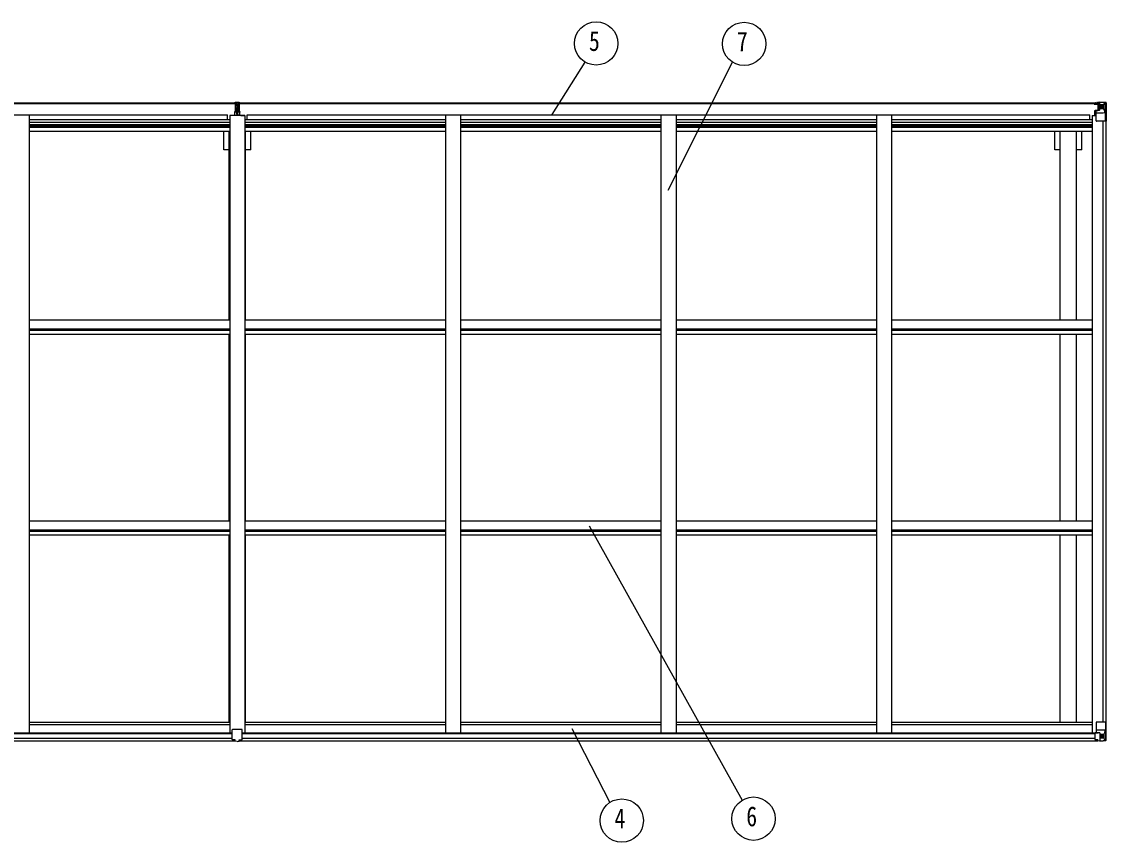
# Model space of a CAD drawing. Units: millimetres, scale not verified. Extents: x -10512 to 10512, y -7425 to 7425.
# Drawn here: x -2529 to 1073, y 43 to 2768 of the extents above; entities that cross this region are included whole.
import ezdxf
from ezdxf.enums import TextEntityAlignment as Align

# ---------------------------------------------------------------- set-up
doc = ezdxf.new("R2010")
doc.units = ezdxf.units.MM
doc.header["$LTSCALE"] = 30
for name, color, linetype in [('0-4_YKK_13', 4, 'Continuous'), ('0-5_YKK_A1', 4, 'Continuous'), ('0-6_YKK_D', 6, 'Continuous')]:
    doc.layers.add(name, color=color, linetype=linetype)
doc.styles.add('ＭＳ ゴシック', font='')
doc.styles.get('ＭＳ ゴシック').set_extended_font_data('MS Gothic')

msp = doc.modelspace()

# ---------------------------------------------------------------- linework, layer by layer
at = {"layer": '0-4_YKK_13'}
for p, q in [((-1819.42, 2500.71), (-1814.58, 2501.01)), ((-1819.42, 2497.71), (-1819.42, 2500.71)), ((-1814.42, 2498.01), (-1819.42, 2497.71)), ((-1819.42, 2496.21), (-1819.42, 2497.71)), ((-1819.42, 2496.21), (-1819.42, 2495.01)), ((-1819.42, 2495.01), (-1819.42, 2494.76)), ((-1819.42, 2495.01), (-1818.42, 2495)), ((-1819.42, 2494.76), (-1819.42, 2484.68)), ((-1819.42, 2494.76), (-1818.42, 2494.75)), ((-1818.42, 2495.21), (-1814.42, 2495.21)), ((-1818.42, 2493.38), (-1818.42, 2495.21)), ((-1818.42, 2493.38), (-1814.42, 2493.31)), ((-1818.42, 2489.78), (-1818.42, 2493.38)), ((-1818.42, 2489.78), (-1814.42, 2489.71)), ((-1818.42, 2469.67), (-1818.42, 2489.78)), ((-1814.58, 2501.01), (-1812.92, 2501.11)), ((-1812.92, 2498.1), (-1814.42, 2498.01)), ((-1814.42, 2495.21), (-1814.42, 2498.01)), ((-1814.42, 2495.21), (-1814.42, 2479.38)), ((-1812.92, 2501.11), (-1812.92, 2498.1)), ((-1806.42, 2497.7), (-1812.92, 2498.1)), ((-1811.42, 2495.21), (-1807.42, 2495.21)), ((-1811.42, 2495.21), (-1811.42, 2479.38)), ((-1811.42, 2493.31), (-1807.42, 2493.31)), ((-1807.42, 2493.31), (-1807.42, 2495.21)), ((-1807.42, 2494.96), (-1806.42, 2494.97)), ((-1807.42, 2494.72), (-1806.42, 2494.72)), ((-1807.42, 2469.67), (-1807.42, 2489.71)), ((-1806.42, 2496.21), (-1806.42, 2497.7)), ((-1806.42, 2496.21), (-1806.42, 2494.97)), ((1033.08, 2495.64), (1033.08, 2496.57)), ((1034.08, 2495.64), (1033.08, 2495.64)), ((1033.08, 2495.64), (1033.08, 2494.08)), ((1033.08, 2493.96), (1033.08, 2494.08)), ((1034.08, 2496.57), (1034.08, 2495.64)), ((1039.08, 2495.64), (1034.08, 2495.64)), ((1039.28, 2499.14), (1037.59, 2498.71)), ((1039.08, 2494.03), (1039.08, 2495.64)), ((1039.08, 2494.03), (1049.08, 2493.95)), ((1039.28, 2499.14), (1039.58, 2499.14)), ((1039.58, 2499.14), (1039.58, 2498.71)), ((1041.08, 2495.9), (1049.08, 2495.9)), ((1041.08, 2495.88), (1049.08, 2495.88)), ((1044.58, 2501.34), (1051.08, 2500.94)), ((1044.58, 2500.46), (1044.58, 2501.34)), ((1051.08, 2500.06), (1044.58, 2500.46)), ((1044.58, 2499.94), (1044.58, 2500.46)), ((1044.58, 2499.94), (1044.58, 2499.53)), ((1044.58, 2499.53), (1049.58, 2499.44)), ((1044.58, 2499.53), (1044.58, 2498.71)), ((1045.58, 2473.84), (1045.58, 2493.81)), ((1049.47, 2493.58), (1045.58, 2493.58)), ((1045.58, 2489.95), (1049.58, 2489.95)), ((1049.08, 2495.9), (1049.08, 2493.95)), ((1049.08, 2494.88), (1049.58, 2494.88)), ((1049.08, 2493.78), (1049.08, 2493.95)), ((1049.08, 2493.95), (1049.08, 2493.95)), ((1049.58, 2495.24), (1051.08, 2495.24)), ((1049.58, 2491.7), (1051.08, 2491.7)), ((1051.08, 2474.85), (1051.08, 2500.94)), ((1051.08, 2500.83), (1063.08, 2500.05)), ((1052.08, 2491.7), (1051.08, 2491.7)), ((1063.08, 2491.7), (1051.08, 2491.7)), ((1065.41, 2491.64), (1063.08, 2491.7)), ((1063.17, 2500.04), (1071.09, 2499.57)), ((1065.41, 2478.17), (1065.41, 2491.64)), ((1066.26, 2495.15), (1069, 2498.82)), ((1070.23, 2498.6), (1070.23, 2498.53)), ((1070.23, 2437.94), (1070.23, 2498.53)), ((1072.14, 2499.65), (1072.14, 2499.65)), ((1072.14, 2499.61), (1072.14, 2499.65)), ((1073.08, 2498.65), (1073.08, 2498.61)), ((-1821.42, 2469.65), (-1814.42, 2469.71)), ((-1821.42, 2468.27), (-1814.42, 2468.21)), ((-1821.42, 2456.6), (-1821.42, 2467.77)), ((-1819.42, 2483.95), (-1819.42, 2484.68)), ((-1819.42, 2484.68), (-1818.42, 2484.67)), ((-1819.42, 2483.95), (-1818.42, 2483.95)), ((-1819.42, 2483.95), (-1819.42, 2469.67)), ((-1818.42, 2481.54), (-1814.42, 2481.51)), ((-1814.42, 2484.49), (-1811.42, 2484.49)), ((-1814.42, 2477.42), (-1814.42, 2479.38)), ((-1814.42, 2477.42), (-1811.42, 2477.42)), ((-1814.42, 2467.78), (-1814.42, 2477.42)), ((-1814.42, 2467.78), (-1811.42, 2467.78)), ((-1814.42, 2460.71), (-1814.42, 2467.78)), ((-1814.42, 2460.71), (-1811.42, 2460.71)), ((-1814.42, 2460.71), (-1814.42, 2456.6)), ((-1811.42, 2481.51), (-1807.42, 2481.51)), ((-1811.42, 2477.42), (-1811.42, 2479.38)), ((-1811.42, 2467.78), (-1811.42, 2477.42)), ((-1804.42, 2469.15), (-1811.42, 2469.21)), ((-1811.42, 2460.71), (-1811.42, 2467.78)), ((-1811.42, 2460.71), (-1811.42, 2456.6)), ((-1807.42, 2484.64), (-1806.42, 2484.64)), ((-1807.42, 2483.95), (-1806.42, 2483.95)), ((-1806.42, 2483.95), (-1806.42, 2484.64)), ((-1806.42, 2483.95), (-1806.42, 2469.67)), ((-1804.42, 2468.27), (-1804.42, 2469.15)), ((-1804.42, 2456.6), (-1804.42, 2467.77)), ((1034.58, 2472.81), (1035.58, 2472.82)), ((1034.58, 2456.6), (1034.58, 2472.81)), ((1035.58, 2471.09), (1034.58, 2471.09)), ((1034.58, 2460.94), (1039.08, 2460.94)), ((1039.63, 2472.86), (1035.58, 2472.82)), ((1039.08, 2438.94), (1039.08, 2472.04)), ((1063.08, 2464.61), (1039.08, 2464.61)), ((1050.25, 2474.59), (1039.9, 2472.93)), ((1039.9, 2472.3), (1050.25, 2473.95)), ((1039.9, 2472.93), (1039.9, 2472.3)), ((1045.58, 2481.74), (1049.58, 2481.74)), ((1049.58, 2478.14), (1051.08, 2478.14)), ((1050.25, 2473.95), (1050.25, 2474.59)), ((1063.08, 2478.14), (1051.08, 2478.14)), ((1057.6, 2484.5), (1057.6, 2483.54)), ((1063.08, 2478.14), (1065.41, 2478.17)), ((1063.08, 2478.14), (1063.08, 2478.14)), ((1069.69, 2464.82), (1063.08, 2464.61)), ((1069.69, 2464.82), (1065.55, 2476.91)), ((1070.23, 2437.94), (1040.08, 2437.94)), ((1039.08, 440.97), (1039.08, 407.87)), ((1073.08, 441.97), (1040.08, 441.97)), ((1070.23, 441.97), (1070.23, 381.38)), ((1073.08, 381.26), (1073.08, 441.97)), ((-1829.42, 384.04), (-1829.42, 416.36)), ((-1797.42, 417.36), (-1828.42, 417.36)), ((-1796.42, 384.04), (-1796.42, 416.36)), ((1034.58, 404.81), (1034.58, 384.66)), ((1044.58, 405.75), (1035.58, 405.72)), ((1063.08, 415.3), (1039.08, 415.3)), ((1039.9, 407.61), (1050.25, 405.96)), ((1039.9, 406.97), (1039.9, 407.61)), ((1047.55, 405.75), (1039.9, 406.97)), ((1051.08, 405.75), (1044.58, 405.75)), ((1050.25, 405.96), (1050.25, 405.75)), ((1051.08, 405.75), (1051.08, 378.97)), ((1051.08, 401.77), (1063.08, 401.77)), ((1058.56, 395.41), (1058.56, 396.37)), ((1069.69, 415.08), (1063.08, 415.3)), ((1063.08, 401.77), (1063.08, 401.77)), ((1063.08, 401.77), (1065.41, 401.74)), ((1065.41, 401.74), (1065.41, 388.26)), ((1069.69, 415.08), (1065.55, 403)), ((-1829.42, 384.04), (-1829.42, 384)), ((-1819.42, 383.27), (-1828.42, 383.32)), ((-1806.42, 383.27), (-1797.42, 383.32)), ((-1796.42, 384.04), (-1796.42, 384)), ((1035.58, 383.94), (1044.58, 383.89)), ((1044.58, 378.57), (1044.58, 384.51)), ((1063.08, 388.21), (1051.08, 388.21)), ((1051.08, 379.08), (1063.08, 379.86)), ((1065.41, 388.26), (1063.08, 388.2)), ((1063.17, 379.87), (1071.09, 380.34)), ((1066.26, 384.76), (1069, 381.09)), ((1070.23, 381.31), (1070.23, 381.38)), ((1072.14, 380.3), (1072.14, 380.25))]:
    msp.add_line(p, q, dxfattribs=at)
for points in [[(-1812.92, 2501.11), (-1806.42, 2500.71), (-1806.42, 2497.7)], [(-1811.42, 2489.71), (-1807.42, 2489.71), (-1807.42, 2493.31)], [(-1806.42, 2494.97), (-1806.42, 2494.72), (-1806.42, 2484.64)], [(1039.08, 2494.03), (1039.08, 2494.02), (1033.08, 2494.08)], [(1034.08, 2493.91), (1049.08, 2493.78), (1049.08, 2493.78)], [(1049.08, 2494.88), (1041.08, 2494.88), (1041.08, 2496.57)], [(1044.58, 2499.94), (1049.58, 2499.94), (1049.58, 2474.48)], [(1072.14, 2499.65), (1063.08, 2500.21), (1051.08, 2500.94)], [(1056.64, 2486.42), (1055.68, 2486.42), (1055.68, 2485.46), (1056.64, 2485.46)], [(1058.56, 2487.38), (1058.56, 2488.34), (1057.6, 2488.34), (1057.6, 2487.38)], [(1059.52, 2485.46), (1060.48, 2485.46), (1060.48, 2486.42), (1059.52, 2486.42)], [(1073.08, 2498.61), (1073.08, 2437.94), (1070.23, 2437.94)], [(-1814.42, 2469.21), (-1821.42, 2469.15), (-1821.42, 2469.65)], [(-1814.42, 2467.71), (-1821.42, 2467.77), (-1821.42, 2468.27), (-1821.42, 2469.15)], [(-1811.42, 2469.71), (-1804.42, 2469.65), (-1804.42, 2469.15)], [(-1811.42, 2468.21), (-1804.42, 2468.27), (-1804.42, 2467.77), (-1811.42, 2467.71)], [(1035.58, 2472.82), (1035.58, 2471.09), (1039.08, 2471.07)], [(1057.6, 2483.54), (1058.56, 2483.54), (1058.56, 2484.5)], [(1058.56, 396.37), (1057.6, 396.37), (1057.6, 395.41)], [(-1812.92, 377.84), (-1819.42, 378.24), (-1819.42, 383.27)], [(-1812.92, 377.84), (-1806.42, 378.24), (-1806.42, 383.27)], [(1034.58, 384.66), (1034.59, 384.55), (1044.58, 384.51)], [(1072.14, 380.25), (1063.08, 379.7), (1044.58, 378.57)], [(1056.64, 394.45), (1055.68, 394.45), (1055.68, 393.49), (1056.64, 393.49)], [(1057.6, 392.53), (1057.6, 391.57), (1058.56, 391.57), (1058.56, 392.53)], [(1059.52, 393.49), (1060.48, 393.49), (1060.48, 394.45), (1059.52, 394.45)]]:
    msp.add_lwpolyline(points, dxfattribs=at)
for centre in [(1058.08, 2485.94), (1058.08, 393.97)]:
    msp.add_circle(centre, 5.3, dxfattribs=at)
for centre, radius, start, end in [((-1818.42, 2496.21), 1, 180, 270), ((-1807.42, 2496.21), 1, 270, 0), ((1033.94, 2501.6), 7.69, 263.56574, 271.03001), ((1049.08, 2496.4), 0.5, 270.00309, 0.00198), ((1049.08, 2496.38), 0.5, 269.99891, 359.99891), ((1049.08, 2493.45), 0.5, 359.95536, 89.47105), ((1049.06, 2493.27), 0.513, 358.95293, 88.11972), ((1056.64, 2487.38), 0.96, 270, 0), ((1056.64, 2484.5), 0.96, 0, 90), ((1059.52, 2487.38), 0.96, 180, 270), ((1059.52, 2484.5), 0.96, 90, 180), ((1068.95, 2498.65), 1.28, 357.54105, 48.82169), ((1070.92, 2512.26), 12.7, 264.89689, 270.75534), ((1072.08, 2498.66), 1, 359.99921, 86.49983), ((1072.08, 2498.65), 0.999, 0.04917, 86.5576), ((1072.08, 2498.61), 0.999, 0.04917, 86.5576), ((1040.01, 2472), 0.937, 96.73234, 177.67791), ((1040.01, 2471.37), 0.937, 96.73234, 177.67791), ((1050.14, 2475.52), 0.937, 276.73234, 357.67791), ((1050.14, 2474.88), 0.937, 276.73234, 357.67791), ((1040.08, 2438.94), 1, 180, 270), ((1040.08, 440.97), 1, 90, 180), ((-1828.42, 416.36), 1, 90, 180), ((-1797.42, 416.36), 1, 0, 90), ((1040.01, 408.54), 0.937, 182.32209, 263.26766), ((1040.01, 407.91), 0.937, 182.32209, 263.26766), ((1050.14, 405.02), 0.937, 50.93398, 83.26766), ((1056.64, 395.41), 0.96, 270, 0), ((1056.64, 392.53), 0.96, 0, 90), ((1059.52, 395.41), 0.96, 180, 270), ((1059.52, 392.53), 0.96, 90, 180), ((1068.95, 381.26), 1.28, 311.17831, 2.45895), ((1070.92, 367.65), 12.7, 89.24466, 95.10311), ((1072.08, 381.3), 0.999, 273.4424, 359.95083), ((1072.08, 381.26), 0.999, 273.4424, 359.95083), ((1072.08, 381.25), 1, 273.50017, 0.00079)]:
    msp.add_arc(centre, radius, start, end, dxfattribs=at)
for centre, major_axis, ratio, start_param, end_param in [((-1986.29, 2487.5), (171.87, 10.52), 0.017422, 6.2821194, 6.2831848), ((1144.83, 2491.7), (-81.75, 0), 0.061163, 6.2824128, 6.2831853), ((1068.28, 2491.56), (-0.03, 5), 0.573921, 0.7672717, 1.551125), ((1069.95, 2496.64), (0.02, 3), 0.466854, 0.125683, 0.7596956), ((1070.14, 2499.73), (-2, 0.12), 0.060933, 2.0712557, 3.1453404), ((871.14, 2511.97), (-201, 12.36), 0.060933, 3.1453404, 3.145839), ((1066.81, 2478.19), (0, 3), 0.468246, 1.5772882, 2.0127935), ((1068.97, 2467.17), (-0.85, 2.32), 0.403757, 3.0087805, 3.9744392), ((1035.58, 404.81), (-1, -0.021), 0.906239, 4.6936843, 6.2644806), ((1066.81, 401.71), (0, -3), 0.468246, 4.2703918, 4.7058971), ((1068.97, 412.74), (-0.85, -2.32), 0.403757, 2.3087461, 3.2744049), ((-1828.42, 384.03), (1, -0.012), 0.707053, 3.2044821, 4.7211143), ((-1797.42, 384.03), (-1, -0.012), 0.707053, 1.562071, 3.0787032), ((1035.58, 384.65), (-1, 0.012), 0.707053, 0.1587743, 1.5795216), ((1144.83, 388.21), (-81.75, 0), 0.061163, 0, 0.0007725), ((1068.28, 388.34), (-0.03, -5), 0.573921, 4.7320603, 5.5159136), ((1069.95, 383.27), (0.02, -3), 0.466854, 5.5234897, 6.1575023), ((1070.14, 380.18), (-2, -0.12), 0.060933, 3.1378449, 4.2119296), ((871.14, 367.94), (-201, -12.36), 0.060933, 3.1373463, 3.1378449)]:
    msp.add_ellipse(centre, major_axis=major_axis, ratio=ratio, start_param=start_param, end_param=end_param, dxfattribs=at)
at = {"layer": '0-5_YKK_A1'}
for p, q in [((-4675.42, 2498.71), (-1819.42, 2498.71)), ((-4675.42, 2496.57), (-1819.42, 2496.57)), ((-1811.42, 2498.71), (1049.58, 2498.71)), ((-1811.42, 2496.57), (1049.58, 2496.57)), ((-4644.42, 2458.43), (-1845.42, 2458.43)), ((-2503.92, 2458.41), (-2503.92, 405.95)), ((-1845.42, 2442.91), (-1845.42, 2458.43)), ((-1837.92, 2456.6), (-1837.92, 405.95)), ((-1787.92, 2456.6), (-1837.92, 2456.6)), ((-1800.92, 2456.6), (-1787.92, 2456.6)), ((-1787.92, 2456.6), (-1787.92, 405.95)), ((-1780.42, 2442.91), (-1780.42, 2458.43)), ((-1780.42, 2458.43), (1018.58, 2458.43)), ((-1121.92, 2458.41), (-1121.92, 405.95)), ((-1071.92, 2458.41), (-1071.92, 405.95)), ((-405.92, 2458.41), (-405.92, 405.95)), ((-355.92, 2458.41), (-355.92, 405.95)), ((310.08, 2458.41), (310.08, 405.95)), ((360.08, 2458.41), (360.08, 405.95)), ((1018.58, 2442.91), (1018.58, 2458.43)), ((1026.08, 2456.6), (1026.08, 405.95)), ((1026.08, 2456.6), (1039.08, 2456.6)), ((-2503.92, 2442.91), (-1837.92, 2442.91)), ((-2503.92, 2434.52), (-1837.92, 2434.52)), ((-2503.92, 2426.32), (-1837.92, 2426.32)), ((-2503.92, 2422.39), (-1837.92, 2422.39)), ((-2503.92, 2417.31), (-1837.92, 2417.31)), ((-1787.92, 2442.91), (-1121.92, 2442.91)), ((-1787.92, 2434.52), (-1121.92, 2434.52)), ((-1787.92, 2426.32), (-1121.92, 2426.32)), ((-1787.92, 2422.39), (-1121.92, 2422.39)), ((-1787.92, 2417.31), (-1121.92, 2417.31)), ((-1071.92, 2442.91), (-405.92, 2442.91)), ((-1071.92, 2434.52), (-405.92, 2434.52)), ((-1071.92, 2426.32), (-405.92, 2426.32)), ((-1071.92, 2422.39), (-405.92, 2422.39)), ((-1071.92, 2417.31), (-405.92, 2417.31)), ((-355.92, 2442.91), (310.08, 2442.91)), ((-355.92, 2434.52), (310.08, 2434.52)), ((-355.92, 2426.32), (310.08, 2426.32)), ((-355.92, 2422.39), (310.08, 2422.39)), ((-355.92, 2417.31), (310.08, 2417.31)), ((360.08, 2442.91), (1026.08, 2442.91)), ((360.08, 2434.52), (1026.08, 2434.52)), ((360.08, 2426.32), (1026.08, 2426.32)), ((360.08, 2422.39), (1026.08, 2422.39)), ((360.08, 2417.31), (1026.08, 2417.31)), ((1061.38, 2437.94), (1061.38, 441.97)), ((1071.08, 2437.94), (1071.08, 441.97)), ((-2503.92, 2404.3), (-1837.92, 2404.3)), ((-1858.12, 2342.71), (-1858.12, 2404.3)), ((-1840.42, 1777.65), (-1840.42, 2404.3)), ((-1787.92, 2404.3), (-1121.92, 2404.3)), ((-1785.42, 1777.65), (-1785.42, 2404.3)), ((-1767.72, 2342.71), (-1767.72, 2404.3)), ((-1071.92, 2404.3), (-405.92, 2404.3)), ((-355.92, 2404.3), (310.08, 2404.3)), ((360.08, 2404.3), (1026.08, 2404.3)), ((901.88, 2342.71), (901.88, 2404.3)), ((919.58, 1777.65), (919.58, 2404.3)), ((974.58, 1777.65), (974.58, 2404.3)), ((992.28, 2342.71), (992.28, 2404.3)), ((-1840.42, 2342.71), (-1858.12, 2342.71)), ((-1767.72, 2342.71), (-1785.42, 2342.71)), ((919.58, 2342.71), (901.88, 2342.71)), ((992.28, 2342.71), (974.58, 2342.71)), ((-2503.89, 1777.65), (-1837.92, 1777.65)), ((-1787.89, 1777.65), (-1121.92, 1777.65)), ((-1071.89, 1777.65), (-405.92, 1777.65)), ((-355.89, 1777.65), (310.08, 1777.65)), ((360.11, 1777.65), (1026.08, 1777.65)), ((-2503.89, 1747.91), (-1837.92, 1747.91)), ((-2503.89, 1743.37), (-1837.92, 1743.37)), ((-2503.89, 1730.36), (-1837.92, 1730.36)), ((-1840.42, 1110.66), (-1840.42, 1730.36)), ((-1787.89, 1747.91), (-1121.92, 1747.91)), ((-1787.89, 1743.37), (-1121.92, 1743.37)), ((-1787.89, 1730.36), (-1121.92, 1730.36)), ((-1785.42, 1110.66), (-1785.42, 1730.36)), ((-1071.89, 1747.91), (-405.92, 1747.91)), ((-1071.89, 1743.37), (-405.92, 1743.37)), ((-1071.89, 1730.36), (-405.92, 1730.36)), ((-355.89, 1747.91), (310.08, 1747.91)), ((-355.89, 1743.37), (310.08, 1743.37)), ((-355.89, 1730.36), (310.08, 1730.36)), ((360.11, 1747.91), (1026.08, 1747.91)), ((360.11, 1743.37), (1026.08, 1743.37)), ((360.11, 1730.36), (1026.08, 1730.36)), ((919.58, 1110.66), (919.58, 1730.36)), ((974.58, 1110.66), (974.58, 1730.36)), ((-2503.89, 1110.66), (-1837.92, 1110.66)), ((-2503.89, 1080.92), (-1837.92, 1080.92)), ((-1787.89, 1110.66), (-1121.92, 1110.66)), ((-1787.89, 1080.92), (-1121.92, 1080.92)), ((-1071.89, 1110.66), (-405.92, 1110.66)), ((-1071.89, 1080.92), (-405.92, 1080.92)), ((-355.89, 1110.66), (310.08, 1110.66)), ((-355.89, 1080.92), (310.08, 1080.92)), ((360.11, 1110.66), (1026.08, 1110.66)), ((360.11, 1080.92), (1026.08, 1080.92)), ((-2503.89, 1076.37), (-1837.92, 1076.37)), ((-2503.89, 1063.36), (-1837.92, 1063.36)), ((-1840.42, 442.11), (-1840.42, 1063.36)), ((-1787.89, 1076.37), (-1121.92, 1076.37)), ((-1787.89, 1063.36), (-1121.92, 1063.36)), ((-1785.42, 442.11), (-1785.42, 1063.36)), ((-1071.89, 1076.37), (-405.92, 1076.37)), ((-1071.89, 1063.36), (-405.92, 1063.36)), ((-355.89, 1076.37), (310.08, 1076.37)), ((-355.89, 1063.36), (310.08, 1063.36)), ((360.11, 1076.37), (1026.08, 1076.37)), ((360.11, 1063.36), (1026.08, 1063.36)), ((919.58, 442.11), (919.58, 1063.36)), ((974.58, 442.11), (974.58, 1063.36)), ((-2503.92, 442.11), (-1837.92, 442.11)), ((-2503.92, 433.77), (-1837.92, 433.77)), ((-1787.92, 442.11), (-1121.92, 442.11)), ((-1787.92, 433.77), (-1121.92, 433.77)), ((-1071.92, 442.11), (-405.92, 442.11)), ((-1071.92, 433.77), (-405.92, 433.77)), ((-355.92, 442.11), (310.08, 442.11)), ((-355.92, 433.77), (310.08, 433.77)), ((360.08, 442.11), (1026.08, 442.11)), ((360.08, 433.77), (1026.08, 433.77)), ((-4672.19, 405.95), (-1829.42, 405.95)), ((-4660.42, 403.68), (-1829.42, 403.68)), ((-1796.42, 405.95), (1046.34, 405.95)), ((-1796.42, 403.68), (1034.58, 403.68)), ((-4670.42, 380.17), (-1819.42, 380.17)), ((-4660.42, 388.07), (-1829.42, 388.07)), ((-1806.42, 380.17), (1044.58, 380.17)), ((-1796.42, 388.07), (1034.58, 388.07))]:
    msp.add_line(p, q, dxfattribs=at)
at = {"layer": '0-6_YKK_D'}
for p, q in [((-766.71, 2459.96), (-657.51, 2634.02)), ((-381.76, 2208.28), (-168.8, 2633.94)), ((-644.65, 1094.06), (-136.04, 182.6)), ((-702.37, 420.52), (-575.2, 175.12))]:
    msp.add_line(p, q, dxfattribs=at)
for centre in [(-620.97, 2696.06), (-129.52, 2694.28), (-536.13, 114.65), (-98.49, 121.16)]:
    msp.add_circle(centre, 72, dxfattribs=at)

# ---------------------------------------------------------------- texts
at = {"layer": '0-6_YKK_D', "style": 'ＭＳ ゴシック', "width": 0.8}
for s, p in [('5', (-644.97, 2651.06)), ('7', (-153.52, 2649.28)), ('4', (-560.13, 69.65)), ('6', (-122.49, 76.16))]:
    msp.add_text(s, height=65.98, dxfattribs=at).set_placement(p, align=Align.BOTTOM_LEFT)

doc.saveas('drawing.dxf')
